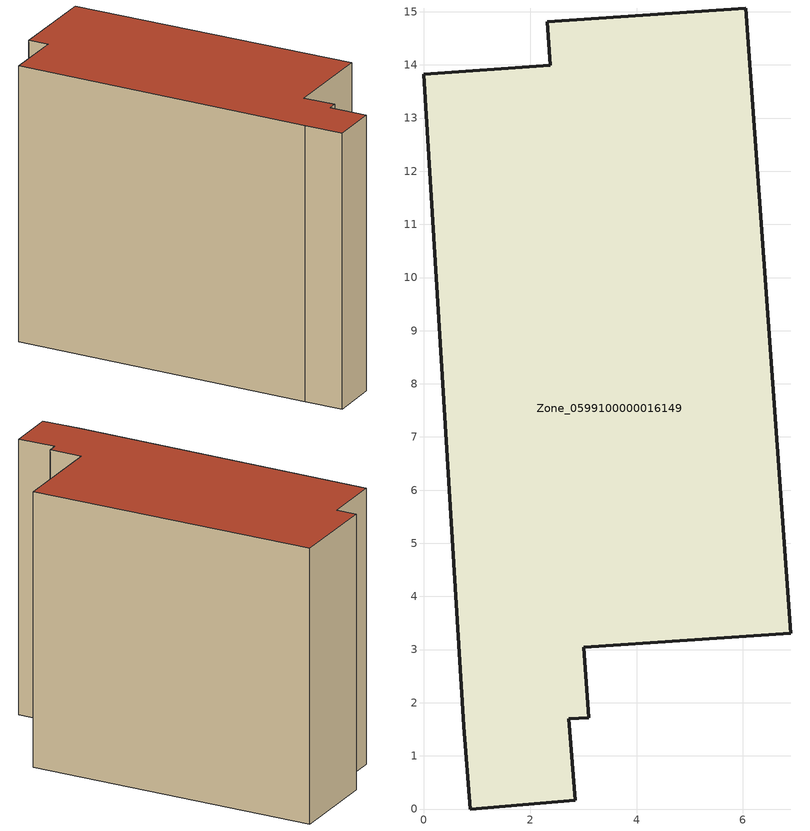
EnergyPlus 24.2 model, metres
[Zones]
Zone_0599100000016149
 floor ground (C_G): 2.38,13.99 2.32,14.81 6.06,15.07 6.9,3.31 3.01,3.04 3.1,1.72 2.72,1.69 2.85,0.16 0.87,0 0.75,1.56 0,13.82 z0
 wall outside (C_F): 2.32,14.81 2.38,13.99 0,13.82 0.75,1.56 0.87,0 2.85,0.16 2.72,1.69 3.1,1.72 3.01,3.04 6.9,3.31 6.06,15.07 2.32,14.81 z0:11.28
 roof outside (C_R): 3.01,3.04 6.9,3.31 6.06,15.07 2.32,14.81 2.38,13.99 0,13.82 0.75,1.56 0.87,0 2.85,0.16 2.72,1.69 3.1,1.72 z11.28
[BUILDING]
Pand.0599100000016149: North Axis=0; Terrain=City; Loads Convergence Tolerance Value=0.04; Temperature Convergence Tolerance Value=0.4; Solar Distribution=FullExterior; Maximum Number of Warmup Days=25; Minimum Number of Warmup Days=1
[Site:Location]
Rotterdam.The.Hague.AP_ZH_NLD Design_Conditions: Latitude=51.96; Longitude=4.45; Time Zone=1; Elevation=-4.5
[SITE:GROUNDTEMPERATURE:BUILDINGSURFACE]
18, 18, 18, 18, 18, 18, 18, 18, 18, 18, 18, 18
[MATERIAL] Thermal Absorptance=0.9; Solar Absorptance=0.7; Visible Absorptance=0.7
Name | Roughness | Thickness | Conductivity | Density | Specific Heat
G.TI.1946 | MediumSmooth | 0.15 | 1 | 540 | 1210
F.TI.1946 | Rough | 0.3 | 0.857143 | 1920 | 840
R.TI.1946 | MediumRough | 0.2 | 0.1 | 1500 | 1000
[CONSTRUCTION]
C_G: G.TI.1946
C_F: F.TI.1946
C_R: R.TI.1946
[ZONE]
Zone_0599100000016149: Type=1; Multiplier=1; Ceiling Height=Autocalculate; Volume=Autocalculate; Floor Area=autocalculate; Part of Total Floor Area=Yes
[ZONEINFILTRATION:DESIGNFLOWRATE]
Infil_Zone_0599100000016149: Zone or ZoneList or Space or SpaceList=Zone_0599100000016149; Schedule=AlwaysOn; Design Flow Rate Calculation Method=Flow/Area; Flow Rate per Floor Area=0.003; Constant Term Coefficient=1; Temperature Term Coefficient=0; Velocity Term Coefficient=0; Velocity Squared Term Coefficient=0
[HVACTEMPLATE:ZONE:IDEALLOADSAIRSYSTEM]
Zone_0599100000016149: Maximum Heating Supply Air Temperature=50; Minimum Cooling Supply Air Temperature=13; Maximum Heating Supply Air Humidity Ratio=0.0156; Minimum Cooling Supply Air Humidity Ratio=0.0077; Heating Limit=NoLimit; Cooling Limit=NoLimit; Dehumidification Control Type=ConstantSensibleHeatRatio; Cooling Sensible Heat Ratio=0.7; Dehumidification Setpoint=60; Humidification Control Type=None; Humidification Setpoint=30; Outdoor Air Method=None; Outdoor Air Flow Rate per Person=0.00944; Outdoor Air Flow Rate per Zone Floor Area=0; Outdoor Air Flow Rate per Zone=0; Demand Controlled Ventilation Type=None; Outdoor Air Economizer Type=NoEconomizer; Heat Recovery Type=None; Sensible Heat Recovery Effectiveness=0.7; Latent Heat Recovery Effectiveness=0.65
[ZONECONTROL:THERMOSTAT]
ThermostatControl_Zone_0599100000016149: Zone or ZoneList=Zone_0599100000016149; Control Type Schedule=DualSetpointControlType; Control 1=Thermostat_Zone_0599100000016149; Temperature Difference Between Cutout And Setpoint=0
[THERMOSTATSETPOINT:DUALSETPOINT]
Thermostat_Zone_0599100000016149: Heating Setpoint Temperature Schedule=HeatingSetpoint_Zone_0599100000016149; Cooling Setpoint Temperature Schedule=CoolingSetpoint_Zone_0599100000016149
[SCHEDULE:COMPACT]
HeatingSetpoint_Zone_0599100000016149: Through: 12/31, For: AllDays, Until: 24:00, 21
CoolingSetpoint_Zone_0599100000016149: Through: 12/31, For: AllDays, Until: 24:00, 24
DualSetpointControlType: Through: 12/31, For: AllDays, Until: 24:00, 4
AlwaysOn: Through: 12/31, For: AllDays, Until: 24:00, 1
